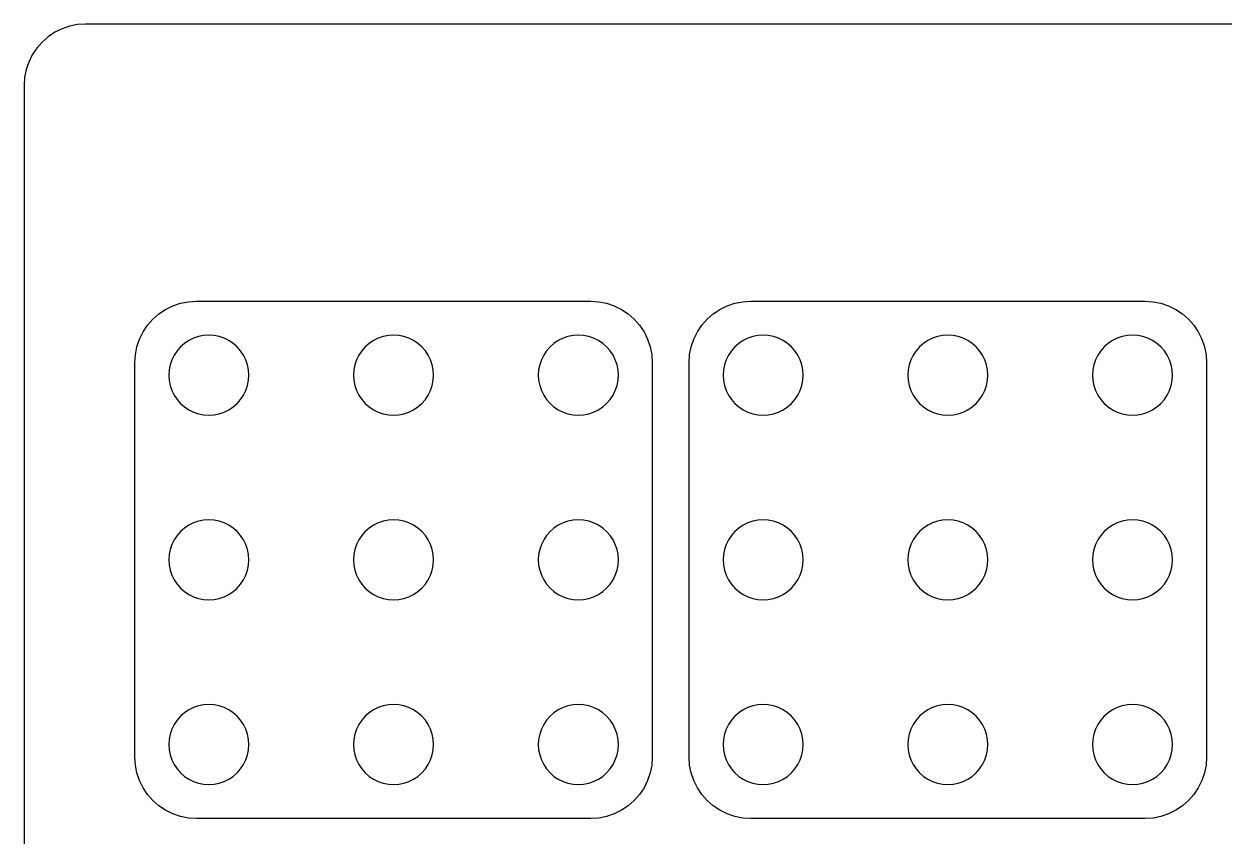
# Model space of a CAD drawing. Header units: metres. Extents: x -105 to 105, y -149 to 149.
# Drawn here: x -105 to -7.5, y 82.5 to 148.5 of the extents above; entities that cross this region are included whole.
import ezdxf

# ---------------------------------------------------------------- set-up
doc = ezdxf.new("R2010")
doc.units = ezdxf.units.M

msp = doc.modelspace()

# ---------------------------------------------------------------- linework, layer by layer
for p, q in [((-101.299, 148.335), (-101.918, 148.124)), ((-100.658, 148.462), (-101.299, 148.335)), ((-100.005, 148.505), (-100.658, 148.462)), ((100.005, 148.505), (-100.005, 148.505)), ((-103.049, 147.472), (-103.541, 147.041)), ((-102.505, 147.835), (-103.049, 147.472)), ((-101.918, 148.124), (-102.505, 147.835)), ((-103.972, 146.549), (-104.335, 146.005)), ((-103.541, 147.041), (-103.972, 146.549)), ((-104.624, 145.418), (-104.835, 144.799)), ((-104.335, 146.005), (-104.624, 145.418)), ((-104.835, 144.799), (-104.962, 144.158)), ((-104.962, 144.158), (-105.005, 143.505)), ((-105.005, 143.505), (-105.005, -143.505)), ((-92.9184, 125.624), (-92.2991, 125.835)), ((-92.2991, 125.835), (-91.6576, 125.962)), ((-91.6576, 125.962), (-91.005, 126.005)), ((-91.005, 126.005), (-58.995, 126.005)), ((-58.995, 126.005), (-58.3424, 125.962)), ((-58.3424, 125.962), (-57.7009, 125.835)), ((-57.7009, 125.835), (-57.0816, 125.624)), ((-47.9184, 125.624), (-47.2991, 125.835)), ((-47.2991, 125.835), (-46.6576, 125.962)), ((-46.6576, 125.962), (-46.005, 126.005)), ((-46.005, 126.005), (-13.995, 126.005)), ((-13.995, 126.005), (-13.3424, 125.962)), ((-13.3424, 125.962), (-12.7009, 125.835)), ((-12.7009, 125.835), (-12.0816, 125.624)), ((-94.5405, 124.541), (-94.0488, 124.972)), ((-94.0488, 124.972), (-93.505, 125.335)), ((-93.505, 125.335), (-92.9184, 125.624)), ((-57.0816, 125.624), (-56.495, 125.335)), ((-56.495, 125.335), (-55.9512, 124.972)), ((-55.9512, 124.972), (-55.4595, 124.541)), ((-49.5405, 124.541), (-49.0488, 124.972)), ((-49.0488, 124.972), (-48.505, 125.335)), ((-48.505, 125.335), (-47.9184, 125.624)), ((-12.0816, 125.624), (-11.495, 125.335)), ((-11.495, 125.335), (-10.9512, 124.972)), ((-10.9512, 124.972), (-10.4595, 124.541)), ((-95.3351, 123.505), (-94.9718, 124.049)), ((-94.9718, 124.049), (-94.5405, 124.541)), ((-55.4595, 124.541), (-55.0282, 124.049)), ((-55.0282, 124.049), (-54.6649, 123.505)), ((-50.3351, 123.505), (-49.9718, 124.049)), ((-49.9718, 124.049), (-49.5405, 124.541)), ((-10.4595, 124.541), (-10.0282, 124.049)), ((-10.0282, 124.049), (-9.66489, 123.505)), ((-95.8346, 122.299), (-95.6244, 122.918)), ((-95.6244, 122.918), (-95.3351, 123.505)), ((-91.2437, 123.003), (-91.625, 122.815)), ((-90.8412, 123.139), (-91.2437, 123.003)), ((-90.4242, 123.222), (-90.8412, 123.139)), ((-90, 123.25), (-90.4242, 123.222)), ((-89.5758, 123.222), (-90, 123.25)), ((-89.1588, 123.139), (-89.5758, 123.222)), ((-88.7563, 123.003), (-89.1588, 123.139)), ((-88.375, 122.815), (-88.7563, 123.003)), ((-76.2437, 123.003), (-76.625, 122.815)), ((-75.8412, 123.139), (-76.2437, 123.003)), ((-75.4242, 123.222), (-75.8412, 123.139)), ((-75, 123.25), (-75.4242, 123.222)), ((-74.5758, 123.222), (-75, 123.25)), ((-74.1588, 123.139), (-74.5758, 123.222)), ((-73.7563, 123.003), (-74.1588, 123.139)), ((-73.375, 122.815), (-73.7563, 123.003)), ((-61.2437, 123.003), (-61.625, 122.815)), ((-60.8412, 123.139), (-61.2437, 123.003)), ((-60.4242, 123.222), (-60.8412, 123.139)), ((-60, 123.25), (-60.4242, 123.222)), ((-59.5758, 123.222), (-60, 123.25)), ((-59.1588, 123.139), (-59.5758, 123.222)), ((-58.7563, 123.003), (-59.1588, 123.139)), ((-58.375, 122.815), (-58.7563, 123.003)), ((-54.6649, 123.505), (-54.3756, 122.918)), ((-54.3756, 122.918), (-54.1654, 122.299)), ((-50.8346, 122.299), (-50.6244, 122.918)), ((-50.6244, 122.918), (-50.3351, 123.505)), ((-46.2437, 123.003), (-46.625, 122.815)), ((-45.8412, 123.139), (-46.2437, 123.003)), ((-45.4242, 123.222), (-45.8412, 123.139)), ((-45, 123.25), (-45.4242, 123.222)), ((-44.5758, 123.222), (-45, 123.25)), ((-44.1588, 123.139), (-44.5758, 123.222)), ((-43.7563, 123.003), (-44.1588, 123.139)), ((-43.375, 122.815), (-43.7563, 123.003)), ((-31.2437, 123.003), (-31.625, 122.815)), ((-30.8412, 123.139), (-31.2437, 123.003)), ((-30.4242, 123.222), (-30.8412, 123.139)), ((-30, 123.25), (-30.4242, 123.222)), ((-29.5758, 123.222), (-30, 123.25)), ((-29.1588, 123.139), (-29.5758, 123.222)), ((-28.7563, 123.003), (-29.1588, 123.139)), ((-28.375, 122.815), (-28.7563, 123.003)), ((-16.2437, 123.003), (-16.625, 122.815)), ((-15.8412, 123.139), (-16.2437, 123.003)), ((-15.4242, 123.222), (-15.8412, 123.139)), ((-15, 123.25), (-15.4242, 123.222)), ((-14.5758, 123.222), (-15, 123.25)), ((-14.1588, 123.139), (-14.5758, 123.222)), ((-13.7563, 123.003), (-14.1588, 123.139)), ((-13.375, 122.815), (-13.7563, 123.003)), ((-9.66489, 123.505), (-9.37561, 122.918)), ((-9.37561, 122.918), (-9.16537, 122.299)), ((-95.9622, 121.658), (-95.8346, 122.299)), ((-92.5784, 121.978), (-92.8146, 121.625)), ((-92.2981, 122.298), (-92.5784, 121.978)), ((-91.9785, 122.578), (-92.2981, 122.298)), ((-91.625, 122.815), (-91.9785, 122.578)), ((-88.0215, 122.578), (-88.375, 122.815)), ((-87.7019, 122.298), (-88.0215, 122.578)), ((-87.4216, 121.978), (-87.7019, 122.298)), ((-87.1854, 121.625), (-87.4216, 121.978)), ((-77.5784, 121.978), (-77.8146, 121.625)), ((-77.2981, 122.298), (-77.5784, 121.978)), ((-76.9785, 122.578), (-77.2981, 122.298)), ((-76.625, 122.815), (-76.9785, 122.578)), ((-73.0215, 122.578), (-73.375, 122.815)), ((-72.7019, 122.298), (-73.0215, 122.578)), ((-72.4216, 121.978), (-72.7019, 122.298)), ((-72.1854, 121.625), (-72.4216, 121.978)), ((-62.5784, 121.978), (-62.8146, 121.625)), ((-62.2981, 122.298), (-62.5784, 121.978)), ((-61.9785, 122.578), (-62.2981, 122.298)), ((-61.625, 122.815), (-61.9785, 122.578)), ((-58.0215, 122.578), (-58.375, 122.815)), ((-57.7019, 122.298), (-58.0215, 122.578)), ((-57.4216, 121.978), (-57.7019, 122.298)), ((-57.1854, 121.625), (-57.4216, 121.978)), ((-54.1654, 122.299), (-54.0378, 121.658)), ((-50.9622, 121.658), (-50.8346, 122.299)), ((-47.5784, 121.978), (-47.8146, 121.625)), ((-47.2981, 122.298), (-47.5784, 121.978)), ((-46.9785, 122.578), (-47.2981, 122.298)), ((-46.625, 122.815), (-46.9785, 122.578)), ((-43.0215, 122.578), (-43.375, 122.815)), ((-42.7019, 122.298), (-43.0215, 122.578)), ((-42.4216, 121.978), (-42.7019, 122.298)), ((-42.1854, 121.625), (-42.4216, 121.978)), ((-32.5784, 121.978), (-32.8146, 121.625)), ((-32.2981, 122.298), (-32.5784, 121.978)), ((-31.9785, 122.578), (-32.2981, 122.298)), ((-31.625, 122.815), (-31.9785, 122.578)), ((-28.0215, 122.578), (-28.375, 122.815)), ((-27.7019, 122.298), (-28.0215, 122.578)), ((-27.4216, 121.978), (-27.7019, 122.298)), ((-27.1854, 121.625), (-27.4216, 121.978)), ((-17.5784, 121.978), (-17.8146, 121.625)), ((-17.2981, 122.298), (-17.5784, 121.978)), ((-16.9785, 122.578), (-17.2981, 122.298)), ((-16.625, 122.815), (-16.9785, 122.578)), ((-13.0215, 122.578), (-13.375, 122.815)), ((-12.7019, 122.298), (-13.0215, 122.578)), ((-12.4216, 121.978), (-12.7019, 122.298)), ((-12.1854, 121.625), (-12.4216, 121.978)), ((-9.16537, 122.299), (-9.03778, 121.658)), ((-96.005, 121.005), (-95.9622, 121.658)), ((-96.005, 88.995), (-96.005, 121.005)), ((-93.0026, 121.244), (-93.1393, 120.841)), ((-92.8146, 121.625), (-93.0026, 121.244)), ((-86.9974, 121.244), (-87.1854, 121.625)), ((-86.8607, 120.841), (-86.9974, 121.244)), ((-78.0026, 121.244), (-78.1393, 120.841)), ((-77.8146, 121.625), (-78.0026, 121.244)), ((-71.9974, 121.244), (-72.1854, 121.625)), ((-71.8607, 120.841), (-71.9974, 121.244)), ((-63.0026, 121.244), (-63.1393, 120.841)), ((-62.8146, 121.625), (-63.0026, 121.244)), ((-56.9974, 121.244), (-57.1854, 121.625)), ((-56.8607, 120.841), (-56.9974, 121.244)), ((-54.0378, 121.658), (-53.995, 121.005)), ((-53.995, 121.005), (-53.995, 88.995)), ((-51.005, 121.005), (-50.9622, 121.658)), ((-51.005, 88.995), (-51.005, 121.005)), ((-48.0026, 121.244), (-48.1393, 120.841)), ((-47.8146, 121.625), (-48.0026, 121.244)), ((-41.9974, 121.244), (-42.1854, 121.625)), ((-41.8607, 120.841), (-41.9974, 121.244)), ((-33.0026, 121.244), (-33.1393, 120.841)), ((-32.8146, 121.625), (-33.0026, 121.244)), ((-26.9974, 121.244), (-27.1854, 121.625)), ((-26.8607, 120.841), (-26.9974, 121.244)), ((-18.0026, 121.244), (-18.1393, 120.841)), ((-17.8146, 121.625), (-18.0026, 121.244)), ((-11.9974, 121.244), (-12.1854, 121.625)), ((-11.8607, 120.841), (-11.9974, 121.244)), ((-9.03778, 121.658), (-8.99501, 121.005)), ((-8.99501, 121.005), (-8.99501, 88.995)), ((-93.2222, 120.424), (-93.25, 120)), ((-93.25, 120), (-93.2222, 119.576)), ((-93.1393, 120.841), (-93.2222, 120.424)), ((-86.7778, 120.424), (-86.8607, 120.841)), ((-86.75, 120), (-86.7778, 120.424)), ((-86.7778, 119.576), (-86.75, 120)), ((-78.2222, 120.424), (-78.25, 120)), ((-78.25, 120), (-78.2222, 119.576)), ((-78.1393, 120.841), (-78.2222, 120.424)), ((-71.7778, 120.424), (-71.8607, 120.841)), ((-71.75, 120), (-71.7778, 120.424)), ((-71.7778, 119.576), (-71.75, 120)), ((-63.2222, 120.424), (-63.25, 120)), ((-63.25, 120), (-63.2222, 119.576)), ((-63.1393, 120.841), (-63.2222, 120.424)), ((-56.7778, 120.424), (-56.8607, 120.841)), ((-56.75, 120), (-56.7778, 120.424)), ((-56.7778, 119.576), (-56.75, 120)), ((-48.2222, 120.424), (-48.25, 120)), ((-48.25, 120), (-48.2222, 119.576)), ((-48.1393, 120.841), (-48.2222, 120.424)), ((-41.7778, 120.424), (-41.8607, 120.841)), ((-41.75, 120), (-41.7778, 120.424)), ((-41.7778, 119.576), (-41.75, 120)), ((-33.2222, 120.424), (-33.25, 120)), ((-33.25, 120), (-33.2222, 119.576)), ((-33.1393, 120.841), (-33.2222, 120.424)), ((-26.7778, 120.424), (-26.8607, 120.841)), ((-26.75, 120), (-26.7778, 120.424)), ((-26.7778, 119.576), (-26.75, 120)), ((-18.2222, 120.424), (-18.25, 120)), ((-18.25, 120), (-18.2222, 119.576)), ((-18.1393, 120.841), (-18.2222, 120.424)), ((-11.7778, 120.424), (-11.8607, 120.841)), ((-11.75, 120), (-11.7778, 120.424)), ((-11.7778, 119.576), (-11.75, 120)), ((-93.2222, 119.576), (-93.1393, 119.159)), ((-93.1393, 119.159), (-93.0026, 118.756)), ((-86.9974, 118.756), (-86.8607, 119.159)), ((-86.8607, 119.159), (-86.7778, 119.576)), ((-78.2222, 119.576), (-78.1393, 119.159)), ((-78.1393, 119.159), (-78.0026, 118.756)), ((-71.9974, 118.756), (-71.8607, 119.159)), ((-71.8607, 119.159), (-71.7778, 119.576)), ((-63.2222, 119.576), (-63.1393, 119.159)), ((-63.1393, 119.159), (-63.0026, 118.756)), ((-56.9974, 118.756), (-56.8607, 119.159)), ((-56.8607, 119.159), (-56.7778, 119.576)), ((-48.2222, 119.576), (-48.1393, 119.159)), ((-48.1393, 119.159), (-48.0026, 118.756)), ((-41.9974, 118.756), (-41.8607, 119.159)), ((-41.8607, 119.159), (-41.7778, 119.576)), ((-33.2222, 119.576), (-33.1393, 119.159)), ((-33.1393, 119.159), (-33.0026, 118.756)), ((-26.9974, 118.756), (-26.8607, 119.159)), ((-26.8607, 119.159), (-26.7778, 119.576)), ((-18.2222, 119.576), (-18.1393, 119.159)), ((-18.1393, 119.159), (-18.0026, 118.756)), ((-11.9974, 118.756), (-11.8607, 119.159)), ((-11.8607, 119.159), (-11.7778, 119.576)), ((-93.0026, 118.756), (-92.8146, 118.375)), ((-92.8146, 118.375), (-92.5784, 118.022)), ((-92.5784, 118.022), (-92.2981, 117.702)), ((-87.7019, 117.702), (-87.4216, 118.022)), ((-87.4216, 118.022), (-87.1854, 118.375)), ((-87.1854, 118.375), (-86.9974, 118.756)), ((-78.0026, 118.756), (-77.8146, 118.375)), ((-77.8146, 118.375), (-77.5784, 118.022)), ((-77.5784, 118.022), (-77.2981, 117.702)), ((-72.7019, 117.702), (-72.4216, 118.022)), ((-72.4216, 118.022), (-72.1854, 118.375)), ((-72.1854, 118.375), (-71.9974, 118.756)), ((-63.0026, 118.756), (-62.8146, 118.375)), ((-62.8146, 118.375), (-62.5784, 118.022)), ((-62.5784, 118.022), (-62.2981, 117.702)), ((-57.7019, 117.702), (-57.4216, 118.022)), ((-57.4216, 118.022), (-57.1854, 118.375)), ((-57.1854, 118.375), (-56.9974, 118.756)), ((-48.0026, 118.756), (-47.8146, 118.375)), ((-47.8146, 118.375), (-47.5784, 118.022)), ((-47.5784, 118.022), (-47.2981, 117.702)), ((-42.7019, 117.702), (-42.4216, 118.022)), ((-42.4216, 118.022), (-42.1854, 118.375)), ((-42.1854, 118.375), (-41.9974, 118.756)), ((-33.0026, 118.756), (-32.8146, 118.375)), ((-32.8146, 118.375), (-32.5784, 118.022)), ((-32.5784, 118.022), (-32.2981, 117.702)), ((-27.7019, 117.702), (-27.4216, 118.022)), ((-27.4216, 118.022), (-27.1854, 118.375)), ((-27.1854, 118.375), (-26.9974, 118.756)), ((-18.0026, 118.756), (-17.8146, 118.375)), ((-17.8146, 118.375), (-17.5784, 118.022)), ((-17.5784, 118.022), (-17.2981, 117.702)), ((-12.7019, 117.702), (-12.4216, 118.022)), ((-12.4216, 118.022), (-12.1854, 118.375)), ((-12.1854, 118.375), (-11.9974, 118.756)), ((-92.2981, 117.702), (-91.9785, 117.422)), ((-91.9785, 117.422), (-91.625, 117.185)), ((-91.625, 117.185), (-91.2437, 116.997)), ((-88.7563, 116.997), (-88.375, 117.185)), ((-88.375, 117.185), (-88.0215, 117.422)), ((-88.0215, 117.422), (-87.7019, 117.702)), ((-77.2981, 117.702), (-76.9785, 117.422)), ((-76.9785, 117.422), (-76.625, 117.185)), ((-76.625, 117.185), (-76.2437, 116.997)), ((-73.7563, 116.997), (-73.375, 117.185)), ((-73.375, 117.185), (-73.0215, 117.422)), ((-73.0215, 117.422), (-72.7019, 117.702)), ((-62.2981, 117.702), (-61.9785, 117.422)), ((-61.9785, 117.422), (-61.625, 117.185)), ((-61.625, 117.185), (-61.2437, 116.997)), ((-58.7563, 116.997), (-58.375, 117.185)), ((-58.375, 117.185), (-58.0215, 117.422)), ((-58.0215, 117.422), (-57.7019, 117.702)), ((-47.2981, 117.702), (-46.9785, 117.422)), ((-46.9785, 117.422), (-46.625, 117.185)), ((-46.625, 117.185), (-46.2437, 116.997)), ((-43.7563, 116.997), (-43.375, 117.185)), ((-43.375, 117.185), (-43.0215, 117.422)), ((-43.0215, 117.422), (-42.7019, 117.702)), ((-32.2981, 117.702), (-31.9785, 117.422)), ((-31.9785, 117.422), (-31.625, 117.185)), ((-31.625, 117.185), (-31.2437, 116.997)), ((-28.7563, 116.997), (-28.375, 117.185)), ((-28.375, 117.185), (-28.0215, 117.422)), ((-28.0215, 117.422), (-27.7019, 117.702)), ((-17.2981, 117.702), (-16.9785, 117.422)), ((-16.9785, 117.422), (-16.625, 117.185)), ((-16.625, 117.185), (-16.2437, 116.997)), ((-13.7563, 116.997), (-13.375, 117.185)), ((-13.375, 117.185), (-13.0215, 117.422)), ((-13.0215, 117.422), (-12.7019, 117.702)), ((-91.2437, 116.997), (-90.8412, 116.861)), ((-90.8412, 116.861), (-90.4242, 116.778)), ((-90.4242, 116.778), (-90, 116.75)), ((-90, 116.75), (-89.5758, 116.778)), ((-89.5758, 116.778), (-89.1588, 116.861)), ((-89.1588, 116.861), (-88.7563, 116.997)), ((-76.2437, 116.997), (-75.8412, 116.861)), ((-75.8412, 116.861), (-75.4242, 116.778)), ((-75.4242, 116.778), (-75, 116.75)), ((-75, 116.75), (-74.5758, 116.778)), ((-74.5758, 116.778), (-74.1588, 116.861)), ((-74.1588, 116.861), (-73.7563, 116.997)), ((-61.2437, 116.997), (-60.8412, 116.861)), ((-60.8412, 116.861), (-60.4242, 116.778)), ((-60.4242, 116.778), (-60, 116.75)), ((-60, 116.75), (-59.5758, 116.778)), ((-59.5758, 116.778), (-59.1588, 116.861)), ((-59.1588, 116.861), (-58.7563, 116.997)), ((-46.2437, 116.997), (-45.8412, 116.861)), ((-45.8412, 116.861), (-45.4242, 116.778)), ((-45.4242, 116.778), (-45, 116.75)), ((-45, 116.75), (-44.5758, 116.778)), ((-44.5758, 116.778), (-44.1588, 116.861)), ((-44.1588, 116.861), (-43.7563, 116.997)), ((-31.2437, 116.997), (-30.8412, 116.861)), ((-30.8412, 116.861), (-30.4242, 116.778)), ((-30.4242, 116.778), (-30, 116.75)), ((-30, 116.75), (-29.5758, 116.778)), ((-29.5758, 116.778), (-29.1588, 116.861)), ((-29.1588, 116.861), (-28.7563, 116.997)), ((-16.2437, 116.997), (-15.8412, 116.861)), ((-15.8412, 116.861), (-15.4242, 116.778)), ((-15.4242, 116.778), (-15, 116.75)), ((-15, 116.75), (-14.5758, 116.778)), ((-14.5758, 116.778), (-14.1588, 116.861)), ((-14.1588, 116.861), (-13.7563, 116.997)), ((-90, 108.25), (-90.4242, 108.222)), ((-89.5758, 108.222), (-90, 108.25)), ((-75, 108.25), (-75.4242, 108.222)), ((-74.5758, 108.222), (-75, 108.25)), ((-60, 108.25), (-60.4242, 108.222)), ((-59.5758, 108.222), (-60, 108.25)), ((-45, 108.25), (-45.4242, 108.222)), ((-44.5758, 108.222), (-45, 108.25)), ((-30, 108.25), (-30.4242, 108.222)), ((-29.5758, 108.222), (-30, 108.25)), ((-15, 108.25), (-15.4242, 108.222)), ((-14.5758, 108.222), (-15, 108.25)), ((-92.2981, 107.298), (-92.5784, 106.978)), ((-91.9785, 107.578), (-92.2981, 107.298)), ((-91.625, 107.815), (-91.9785, 107.578)), ((-91.2437, 108.003), (-91.625, 107.815)), ((-90.8412, 108.139), (-91.2437, 108.003)), ((-90.4242, 108.222), (-90.8412, 108.139)), ((-89.1588, 108.139), (-89.5758, 108.222)), ((-88.7563, 108.003), (-89.1588, 108.139)), ((-88.375, 107.815), (-88.7563, 108.003)), ((-88.0215, 107.578), (-88.375, 107.815)), ((-87.7019, 107.298), (-88.0215, 107.578)), ((-87.4216, 106.978), (-87.7019, 107.298)), ((-77.2981, 107.298), (-77.5784, 106.978)), ((-76.9785, 107.578), (-77.2981, 107.298)), ((-76.625, 107.815), (-76.9785, 107.578)), ((-76.2437, 108.003), (-76.625, 107.815)), ((-75.8412, 108.139), (-76.2437, 108.003)), ((-75.4242, 108.222), (-75.8412, 108.139)), ((-74.1588, 108.139), (-74.5758, 108.222)), ((-73.7563, 108.003), (-74.1588, 108.139)), ((-73.375, 107.815), (-73.7563, 108.003)), ((-73.0215, 107.578), (-73.375, 107.815)), ((-72.7019, 107.298), (-73.0215, 107.578)), ((-72.4216, 106.978), (-72.7019, 107.298)), ((-62.2981, 107.298), (-62.5784, 106.978)), ((-61.9785, 107.578), (-62.2981, 107.298)), ((-61.625, 107.815), (-61.9785, 107.578)), ((-61.2437, 108.003), (-61.625, 107.815)), ((-60.8412, 108.139), (-61.2437, 108.003)), ((-60.4242, 108.222), (-60.8412, 108.139)), ((-59.1588, 108.139), (-59.5758, 108.222)), ((-58.7563, 108.003), (-59.1588, 108.139)), ((-58.375, 107.815), (-58.7563, 108.003)), ((-58.0215, 107.578), (-58.375, 107.815)), ((-57.7019, 107.298), (-58.0215, 107.578)), ((-57.4216, 106.978), (-57.7019, 107.298)), ((-47.2981, 107.298), (-47.5784, 106.978)), ((-46.9785, 107.578), (-47.2981, 107.298)), ((-46.625, 107.815), (-46.9785, 107.578)), ((-46.2437, 108.003), (-46.625, 107.815)), ((-45.8412, 108.139), (-46.2437, 108.003)), ((-45.4242, 108.222), (-45.8412, 108.139)), ((-44.1588, 108.139), (-44.5758, 108.222)), ((-43.7563, 108.003), (-44.1588, 108.139)), ((-43.375, 107.815), (-43.7563, 108.003)), ((-43.0215, 107.578), (-43.375, 107.815)), ((-42.7019, 107.298), (-43.0215, 107.578)), ((-42.4216, 106.978), (-42.7019, 107.298)), ((-32.2981, 107.298), (-32.5784, 106.978)), ((-31.9785, 107.578), (-32.2981, 107.298)), ((-31.625, 107.815), (-31.9785, 107.578)), ((-31.2437, 108.003), (-31.625, 107.815)), ((-30.8412, 108.139), (-31.2437, 108.003)), ((-30.4242, 108.222), (-30.8412, 108.139)), ((-29.1588, 108.139), (-29.5758, 108.222)), ((-28.7563, 108.003), (-29.1588, 108.139)), ((-28.375, 107.815), (-28.7563, 108.003)), ((-28.0215, 107.578), (-28.375, 107.815)), ((-27.7019, 107.298), (-28.0215, 107.578)), ((-27.4216, 106.978), (-27.7019, 107.298)), ((-17.2981, 107.298), (-17.5784, 106.978)), ((-16.9785, 107.578), (-17.2981, 107.298)), ((-16.625, 107.815), (-16.9785, 107.578)), ((-16.2437, 108.003), (-16.625, 107.815)), ((-15.8412, 108.139), (-16.2437, 108.003)), ((-15.4242, 108.222), (-15.8412, 108.139)), ((-14.1588, 108.139), (-14.5758, 108.222)), ((-13.7563, 108.003), (-14.1588, 108.139)), ((-13.375, 107.815), (-13.7563, 108.003)), ((-13.0215, 107.578), (-13.375, 107.815)), ((-12.7019, 107.298), (-13.0215, 107.578)), ((-12.4216, 106.978), (-12.7019, 107.298)), ((-92.8146, 106.625), (-93.0026, 106.244)), ((-92.5784, 106.978), (-92.8146, 106.625)), ((-87.1854, 106.625), (-87.4216, 106.978)), ((-86.9974, 106.244), (-87.1854, 106.625)), ((-77.8146, 106.625), (-78.0026, 106.244)), ((-77.5784, 106.978), (-77.8146, 106.625)), ((-72.1854, 106.625), (-72.4216, 106.978)), ((-71.9974, 106.244), (-72.1854, 106.625)), ((-62.8146, 106.625), (-63.0026, 106.244)), ((-62.5784, 106.978), (-62.8146, 106.625)), ((-57.1854, 106.625), (-57.4216, 106.978)), ((-56.9974, 106.244), (-57.1854, 106.625)), ((-47.8146, 106.625), (-48.0026, 106.244)), ((-47.5784, 106.978), (-47.8146, 106.625)), ((-42.1854, 106.625), (-42.4216, 106.978)), ((-41.9974, 106.244), (-42.1854, 106.625)), ((-32.8146, 106.625), (-33.0026, 106.244)), ((-32.5784, 106.978), (-32.8146, 106.625)), ((-27.1854, 106.625), (-27.4216, 106.978)), ((-26.9974, 106.244), (-27.1854, 106.625)), ((-17.8146, 106.625), (-18.0026, 106.244)), ((-17.5784, 106.978), (-17.8146, 106.625)), ((-12.1854, 106.625), (-12.4216, 106.978)), ((-11.9974, 106.244), (-12.1854, 106.625)), ((-93.2222, 105.424), (-93.25, 105)), ((-93.1393, 105.841), (-93.2222, 105.424)), ((-93.0026, 106.244), (-93.1393, 105.841)), ((-86.8607, 105.841), (-86.9974, 106.244)), ((-86.7778, 105.424), (-86.8607, 105.841)), ((-86.75, 105), (-86.7778, 105.424)), ((-78.2222, 105.424), (-78.25, 105)), ((-78.1393, 105.841), (-78.2222, 105.424)), ((-78.0026, 106.244), (-78.1393, 105.841)), ((-71.8607, 105.841), (-71.9974, 106.244)), ((-71.7778, 105.424), (-71.8607, 105.841)), ((-71.75, 105), (-71.7778, 105.424)), ((-63.2222, 105.424), (-63.25, 105)), ((-63.1393, 105.841), (-63.2222, 105.424)), ((-63.0026, 106.244), (-63.1393, 105.841)), ((-56.8607, 105.841), (-56.9974, 106.244)), ((-56.7778, 105.424), (-56.8607, 105.841)), ((-56.75, 105), (-56.7778, 105.424)), ((-48.2222, 105.424), (-48.25, 105)), ((-48.1393, 105.841), (-48.2222, 105.424)), ((-48.0026, 106.244), (-48.1393, 105.841)), ((-41.8607, 105.841), (-41.9974, 106.244)), ((-41.7778, 105.424), (-41.8607, 105.841)), ((-41.75, 105), (-41.7778, 105.424)), ((-33.2222, 105.424), (-33.25, 105)), ((-33.1393, 105.841), (-33.2222, 105.424)), ((-33.0026, 106.244), (-33.1393, 105.841)), ((-26.8607, 105.841), (-26.9974, 106.244)), ((-26.7778, 105.424), (-26.8607, 105.841)), ((-26.75, 105), (-26.7778, 105.424)), ((-18.2222, 105.424), (-18.25, 105)), ((-18.1393, 105.841), (-18.2222, 105.424)), ((-18.0026, 106.244), (-18.1393, 105.841)), ((-11.8607, 105.841), (-11.9974, 106.244)), ((-11.7778, 105.424), (-11.8607, 105.841)), ((-11.75, 105), (-11.7778, 105.424)), ((-93.25, 105), (-93.2222, 104.576)), ((-93.2222, 104.576), (-93.1393, 104.159)), ((-86.8607, 104.159), (-86.7778, 104.576)), ((-86.7778, 104.576), (-86.75, 105)), ((-78.25, 105), (-78.2222, 104.576)), ((-78.2222, 104.576), (-78.1393, 104.159)), ((-71.8607, 104.159), (-71.7778, 104.576)), ((-71.7778, 104.576), (-71.75, 105)), ((-63.25, 105), (-63.2222, 104.576)), ((-63.2222, 104.576), (-63.1393, 104.159)), ((-56.8607, 104.159), (-56.7778, 104.576)), ((-56.7778, 104.576), (-56.75, 105)), ((-48.25, 105), (-48.2222, 104.576)), ((-48.2222, 104.576), (-48.1393, 104.159)), ((-41.8607, 104.159), (-41.7778, 104.576)), ((-41.7778, 104.576), (-41.75, 105)), ((-33.25, 105), (-33.2222, 104.576)), ((-33.2222, 104.576), (-33.1393, 104.159)), ((-26.8607, 104.159), (-26.7778, 104.576)), ((-26.7778, 104.576), (-26.75, 105)), ((-18.25, 105), (-18.2222, 104.576)), ((-18.2222, 104.576), (-18.1393, 104.159)), ((-11.8607, 104.159), (-11.7778, 104.576)), ((-11.7778, 104.576), (-11.75, 105)), ((-93.1393, 104.159), (-93.0026, 103.756)), ((-93.0026, 103.756), (-92.8146, 103.375)), ((-92.8146, 103.375), (-92.5784, 103.022)), ((-87.4216, 103.022), (-87.1854, 103.375)), ((-87.1854, 103.375), (-86.9974, 103.756)), ((-86.9974, 103.756), (-86.8607, 104.159)), ((-78.1393, 104.159), (-78.0026, 103.756)), ((-78.0026, 103.756), (-77.8146, 103.375)), ((-77.8146, 103.375), (-77.5784, 103.022)), ((-72.4216, 103.022), (-72.1854, 103.375)), ((-72.1854, 103.375), (-71.9974, 103.756)), ((-71.9974, 103.756), (-71.8607, 104.159)), ((-63.1393, 104.159), (-63.0026, 103.756)), ((-63.0026, 103.756), (-62.8146, 103.375)), ((-62.8146, 103.375), (-62.5784, 103.022)), ((-57.4216, 103.022), (-57.1854, 103.375)), ((-57.1854, 103.375), (-56.9974, 103.756)), ((-56.9974, 103.756), (-56.8607, 104.159)), ((-48.1393, 104.159), (-48.0026, 103.756)), ((-48.0026, 103.756), (-47.8146, 103.375)), ((-47.8146, 103.375), (-47.5784, 103.022)), ((-42.4216, 103.022), (-42.1854, 103.375)), ((-42.1854, 103.375), (-41.9974, 103.756)), ((-41.9974, 103.756), (-41.8607, 104.159)), ((-33.1393, 104.159), (-33.0026, 103.756)), ((-33.0026, 103.756), (-32.8146, 103.375)), ((-32.8146, 103.375), (-32.5784, 103.022)), ((-27.4216, 103.022), (-27.1854, 103.375)), ((-27.1854, 103.375), (-26.9974, 103.756)), ((-26.9974, 103.756), (-26.8607, 104.159)), ((-18.1393, 104.159), (-18.0026, 103.756)), ((-18.0026, 103.756), (-17.8146, 103.375)), ((-17.8146, 103.375), (-17.5784, 103.022)), ((-12.4216, 103.022), (-12.1854, 103.375)), ((-12.1854, 103.375), (-11.9974, 103.756)), ((-11.9974, 103.756), (-11.8607, 104.159)), ((-92.5784, 103.022), (-92.2981, 102.702)), ((-92.2981, 102.702), (-91.9785, 102.422)), ((-91.9785, 102.422), (-91.625, 102.185)), ((-88.375, 102.185), (-88.0215, 102.422)), ((-88.0215, 102.422), (-87.7019, 102.702)), ((-87.7019, 102.702), (-87.4216, 103.022)), ((-77.5784, 103.022), (-77.2981, 102.702)), ((-77.2981, 102.702), (-76.9785, 102.422)), ((-76.9785, 102.422), (-76.625, 102.185)), ((-73.375, 102.185), (-73.0215, 102.422)), ((-73.0215, 102.422), (-72.7019, 102.702)), ((-72.7019, 102.702), (-72.4216, 103.022)), ((-62.5784, 103.022), (-62.2981, 102.702)), ((-62.2981, 102.702), (-61.9785, 102.422)), ((-61.9785, 102.422), (-61.625, 102.185)), ((-58.375, 102.185), (-58.0215, 102.422)), ((-58.0215, 102.422), (-57.7019, 102.702)), ((-57.7019, 102.702), (-57.4216, 103.022)), ((-47.5784, 103.022), (-47.2981, 102.702)), ((-47.2981, 102.702), (-46.9785, 102.422)), ((-46.9785, 102.422), (-46.625, 102.185)), ((-43.375, 102.185), (-43.0215, 102.422)), ((-43.0215, 102.422), (-42.7019, 102.702)), ((-42.7019, 102.702), (-42.4216, 103.022)), ((-32.5784, 103.022), (-32.2981, 102.702)), ((-32.2981, 102.702), (-31.9785, 102.422)), ((-31.9785, 102.422), (-31.625, 102.185)), ((-28.375, 102.185), (-28.0215, 102.422)), ((-28.0215, 102.422), (-27.7019, 102.702)), ((-27.7019, 102.702), (-27.4216, 103.022)), ((-17.5784, 103.022), (-17.2981, 102.702)), ((-17.2981, 102.702), (-16.9785, 102.422)), ((-16.9785, 102.422), (-16.625, 102.185)), ((-13.375, 102.185), (-13.0215, 102.422)), ((-13.0215, 102.422), (-12.7019, 102.702)), ((-12.7019, 102.702), (-12.4216, 103.022)), ((-91.625, 102.185), (-91.2437, 101.997)), ((-91.2437, 101.997), (-90.8412, 101.861)), ((-90.8412, 101.861), (-90.4242, 101.778)), ((-90.4242, 101.778), (-90, 101.75)), ((-90, 101.75), (-89.5758, 101.778)), ((-89.5758, 101.778), (-89.1588, 101.861)), ((-89.1588, 101.861), (-88.7563, 101.997)), ((-88.7563, 101.997), (-88.375, 102.185)), ((-76.625, 102.185), (-76.2437, 101.997)), ((-76.2437, 101.997), (-75.8412, 101.861)), ((-75.8412, 101.861), (-75.4242, 101.778)), ((-75.4242, 101.778), (-75, 101.75)), ((-75, 101.75), (-74.5758, 101.778)), ((-74.5758, 101.778), (-74.1588, 101.861)), ((-74.1588, 101.861), (-73.7563, 101.997)), ((-73.7563, 101.997), (-73.375, 102.185)), ((-61.625, 102.185), (-61.2437, 101.997)), ((-61.2437, 101.997), (-60.8412, 101.861)), ((-60.8412, 101.861), (-60.4242, 101.778)), ((-60.4242, 101.778), (-60, 101.75)), ((-60, 101.75), (-59.5758, 101.778)), ((-59.5758, 101.778), (-59.1588, 101.861)), ((-59.1588, 101.861), (-58.7563, 101.997)), ((-58.7563, 101.997), (-58.375, 102.185)), ((-46.625, 102.185), (-46.2437, 101.997)), ((-46.2437, 101.997), (-45.8412, 101.861)), ((-45.8412, 101.861), (-45.4242, 101.778)), ((-45.4242, 101.778), (-45, 101.75)), ((-45, 101.75), (-44.5758, 101.778)), ((-44.5758, 101.778), (-44.1588, 101.861)), ((-44.1588, 101.861), (-43.7563, 101.997)), ((-43.7563, 101.997), (-43.375, 102.185)), ((-31.625, 102.185), (-31.2437, 101.997)), ((-31.2437, 101.997), (-30.8412, 101.861)), ((-30.8412, 101.861), (-30.4242, 101.778)), ((-30.4242, 101.778), (-30, 101.75)), ((-30, 101.75), (-29.5758, 101.778)), ((-29.5758, 101.778), (-29.1588, 101.861)), ((-29.1588, 101.861), (-28.7563, 101.997)), ((-28.7563, 101.997), (-28.375, 102.185)), ((-16.625, 102.185), (-16.2437, 101.997)), ((-16.2437, 101.997), (-15.8412, 101.861)), ((-15.8412, 101.861), (-15.4242, 101.778)), ((-15.4242, 101.778), (-15, 101.75)), ((-15, 101.75), (-14.5758, 101.778)), ((-14.5758, 101.778), (-14.1588, 101.861)), ((-14.1588, 101.861), (-13.7563, 101.997)), ((-13.7563, 101.997), (-13.375, 102.185)), ((-91.625, 92.8146), (-91.9785, 92.5784)), ((-91.2437, 93.0026), (-91.625, 92.8146)), ((-90.8412, 93.1393), (-91.2437, 93.0026)), ((-90.4242, 93.2222), (-90.8412, 93.1393)), ((-90, 93.25), (-90.4242, 93.2222)), ((-89.5758, 93.2222), (-90, 93.25)), ((-89.1588, 93.1393), (-89.5758, 93.2222)), ((-88.7563, 93.0026), (-89.1588, 93.1393)), ((-88.375, 92.8146), (-88.7563, 93.0026)), ((-88.0215, 92.5784), (-88.375, 92.8146)), ((-76.625, 92.8146), (-76.9785, 92.5784)), ((-76.2437, 93.0026), (-76.625, 92.8146)), ((-75.8412, 93.1393), (-76.2437, 93.0026)), ((-75.4242, 93.2222), (-75.8412, 93.1393)), ((-75, 93.25), (-75.4242, 93.2222)), ((-74.5758, 93.2222), (-75, 93.25)), ((-74.1588, 93.1393), (-74.5758, 93.2222)), ((-73.7563, 93.0026), (-74.1588, 93.1393)), ((-73.375, 92.8146), (-73.7563, 93.0026)), ((-73.0215, 92.5784), (-73.375, 92.8146)), ((-61.625, 92.8146), (-61.9785, 92.5784)), ((-61.2437, 93.0026), (-61.625, 92.8146)), ((-60.8412, 93.1393), (-61.2437, 93.0026)), ((-60.4242, 93.2222), (-60.8412, 93.1393)), ((-60, 93.25), (-60.4242, 93.2222)), ((-59.5758, 93.2222), (-60, 93.25)), ((-59.1588, 93.1393), (-59.5758, 93.2222)), ((-58.7563, 93.0026), (-59.1588, 93.1393)), ((-58.375, 92.8146), (-58.7563, 93.0026)), ((-58.0215, 92.5784), (-58.375, 92.8146)), ((-46.625, 92.8146), (-46.9785, 92.5784)), ((-46.2437, 93.0026), (-46.625, 92.8146)), ((-45.8412, 93.1393), (-46.2437, 93.0026)), ((-45.4242, 93.2222), (-45.8412, 93.1393)), ((-45, 93.25), (-45.4242, 93.2222)), ((-44.5758, 93.2222), (-45, 93.25)), ((-44.1588, 93.1393), (-44.5758, 93.2222)), ((-43.7563, 93.0026), (-44.1588, 93.1393)), ((-43.375, 92.8146), (-43.7563, 93.0026)), ((-43.0215, 92.5784), (-43.375, 92.8146)), ((-31.625, 92.8146), (-31.9785, 92.5784)), ((-31.2437, 93.0026), (-31.625, 92.8146)), ((-30.8412, 93.1393), (-31.2437, 93.0026)), ((-30.4242, 93.2222), (-30.8412, 93.1393)), ((-30, 93.25), (-30.4242, 93.2222)), ((-29.5758, 93.2222), (-30, 93.25)), ((-29.1588, 93.1393), (-29.5758, 93.2222)), ((-28.7563, 93.0026), (-29.1588, 93.1393)), ((-28.375, 92.8146), (-28.7563, 93.0026)), ((-28.0215, 92.5784), (-28.375, 92.8146)), ((-16.625, 92.8146), (-16.9785, 92.5784)), ((-16.2437, 93.0026), (-16.625, 92.8146)), ((-15.8412, 93.1393), (-16.2437, 93.0026)), ((-15.4242, 93.2222), (-15.8412, 93.1393)), ((-15, 93.25), (-15.4242, 93.2222)), ((-14.5758, 93.2222), (-15, 93.25)), ((-14.1588, 93.1393), (-14.5758, 93.2222)), ((-13.7563, 93.0026), (-14.1588, 93.1393)), ((-13.375, 92.8146), (-13.7563, 93.0026)), ((-13.0215, 92.5784), (-13.375, 92.8146)), ((-92.5784, 91.9785), (-92.8146, 91.625)), ((-92.2981, 92.2981), (-92.5784, 91.9785)), ((-91.9785, 92.5784), (-92.2981, 92.2981)), ((-87.7019, 92.2981), (-88.0215, 92.5784)), ((-87.4216, 91.9785), (-87.7019, 92.2981)), ((-87.1854, 91.625), (-87.4216, 91.9785)), ((-77.5784, 91.9785), (-77.8146, 91.625)), ((-77.2981, 92.2981), (-77.5784, 91.9785)), ((-76.9785, 92.5784), (-77.2981, 92.2981)), ((-72.7019, 92.2981), (-73.0215, 92.5784)), ((-72.4216, 91.9785), (-72.7019, 92.2981)), ((-72.1854, 91.625), (-72.4216, 91.9785)), ((-62.5784, 91.9785), (-62.8146, 91.625)), ((-62.2981, 92.2981), (-62.5784, 91.9785)), ((-61.9785, 92.5784), (-62.2981, 92.2981)), ((-57.7019, 92.2981), (-58.0215, 92.5784)), ((-57.4216, 91.9785), (-57.7019, 92.2981)), ((-57.1854, 91.625), (-57.4216, 91.9785)), ((-47.5784, 91.9785), (-47.8146, 91.625)), ((-47.2981, 92.2981), (-47.5784, 91.9785)), ((-46.9785, 92.5784), (-47.2981, 92.2981)), ((-42.7019, 92.2981), (-43.0215, 92.5784)), ((-42.4216, 91.9785), (-42.7019, 92.2981)), ((-42.1854, 91.625), (-42.4216, 91.9785)), ((-32.5784, 91.9785), (-32.8146, 91.625)), ((-32.2981, 92.2981), (-32.5784, 91.9785)), ((-31.9785, 92.5784), (-32.2981, 92.2981)), ((-27.7019, 92.2981), (-28.0215, 92.5784)), ((-27.4216, 91.9785), (-27.7019, 92.2981)), ((-27.1854, 91.625), (-27.4216, 91.9785)), ((-17.5784, 91.9785), (-17.8146, 91.625)), ((-17.2981, 92.2981), (-17.5784, 91.9785)), ((-16.9785, 92.5784), (-17.2981, 92.2981)), ((-12.7019, 92.2981), (-13.0215, 92.5784)), ((-12.4216, 91.9785), (-12.7019, 92.2981)), ((-12.1854, 91.625), (-12.4216, 91.9785)), ((-93.1393, 90.8412), (-93.2222, 90.4242)), ((-93.0026, 91.2437), (-93.1393, 90.8412)), ((-92.8146, 91.625), (-93.0026, 91.2437)), ((-86.9974, 91.2437), (-87.1854, 91.625)), ((-86.8607, 90.8412), (-86.9974, 91.2437)), ((-86.7778, 90.4242), (-86.8607, 90.8412)), ((-78.1393, 90.8412), (-78.2222, 90.4242)), ((-78.0026, 91.2437), (-78.1393, 90.8412)), ((-77.8146, 91.625), (-78.0026, 91.2437)), ((-71.9974, 91.2437), (-72.1854, 91.625)), ((-71.8607, 90.8412), (-71.9974, 91.2437)), ((-71.7778, 90.4242), (-71.8607, 90.8412)), ((-63.1393, 90.8412), (-63.2222, 90.4242)), ((-63.0026, 91.2437), (-63.1393, 90.8412)), ((-62.8146, 91.625), (-63.0026, 91.2437)), ((-56.9974, 91.2437), (-57.1854, 91.625)), ((-56.8607, 90.8412), (-56.9974, 91.2437)), ((-56.7778, 90.4242), (-56.8607, 90.8412)), ((-48.1393, 90.8412), (-48.2222, 90.4242)), ((-48.0026, 91.2437), (-48.1393, 90.8412)), ((-47.8146, 91.625), (-48.0026, 91.2437)), ((-41.9974, 91.2437), (-42.1854, 91.625)), ((-41.8607, 90.8412), (-41.9974, 91.2437)), ((-41.7778, 90.4242), (-41.8607, 90.8412)), ((-33.1393, 90.8412), (-33.2222, 90.4242)), ((-33.0026, 91.2437), (-33.1393, 90.8412)), ((-32.8146, 91.625), (-33.0026, 91.2437)), ((-26.9974, 91.2437), (-27.1854, 91.625)), ((-26.8607, 90.8412), (-26.9974, 91.2437)), ((-26.7778, 90.4242), (-26.8607, 90.8412)), ((-18.1393, 90.8412), (-18.2222, 90.4242)), ((-18.0026, 91.2437), (-18.1393, 90.8412)), ((-17.8146, 91.625), (-18.0026, 91.2437)), ((-11.9974, 91.2437), (-12.1854, 91.625)), ((-11.8607, 90.8412), (-11.9974, 91.2437)), ((-11.7778, 90.4242), (-11.8607, 90.8412)), ((-93.2222, 90.4242), (-93.25, 90)), ((-93.25, 90), (-93.2222, 89.5758)), ((-86.75, 90), (-86.7778, 90.4242)), ((-86.7778, 89.5758), (-86.75, 90)), ((-78.2222, 90.4242), (-78.25, 90)), ((-78.25, 90), (-78.2222, 89.5758)), ((-71.75, 90), (-71.7778, 90.4242)), ((-71.7778, 89.5758), (-71.75, 90)), ((-63.2222, 90.4242), (-63.25, 90)), ((-63.25, 90), (-63.2222, 89.5758)), ((-56.75, 90), (-56.7778, 90.4242)), ((-56.7778, 89.5758), (-56.75, 90)), ((-48.2222, 90.4242), (-48.25, 90)), ((-48.25, 90), (-48.2222, 89.5758)), ((-41.75, 90), (-41.7778, 90.4242)), ((-41.7778, 89.5758), (-41.75, 90)), ((-33.2222, 90.4242), (-33.25, 90)), ((-33.25, 90), (-33.2222, 89.5758)), ((-26.75, 90), (-26.7778, 90.4242)), ((-26.7778, 89.5758), (-26.75, 90)), ((-18.2222, 90.4242), (-18.25, 90)), ((-18.25, 90), (-18.2222, 89.5758)), ((-11.75, 90), (-11.7778, 90.4242)), ((-11.7778, 89.5758), (-11.75, 90)), ((-95.9622, 88.3424), (-96.005, 88.995)), ((-93.2222, 89.5758), (-93.1393, 89.1588)), ((-93.1393, 89.1588), (-93.0026, 88.7563)), ((-93.0026, 88.7563), (-92.8146, 88.375)), ((-87.1854, 88.375), (-86.9974, 88.7563)), ((-86.9974, 88.7563), (-86.8607, 89.1588)), ((-86.8607, 89.1588), (-86.7778, 89.5758)), ((-78.2222, 89.5758), (-78.1393, 89.1588)), ((-78.1393, 89.1588), (-78.0026, 88.7563)), ((-78.0026, 88.7563), (-77.8146, 88.375)), ((-72.1854, 88.375), (-71.9974, 88.7563)), ((-71.9974, 88.7563), (-71.8607, 89.1588)), ((-71.8607, 89.1588), (-71.7778, 89.5758)), ((-63.2222, 89.5758), (-63.1393, 89.1588)), ((-63.1393, 89.1588), (-63.0026, 88.7563)), ((-63.0026, 88.7563), (-62.8146, 88.375)), ((-57.1854, 88.375), (-56.9974, 88.7563)), ((-56.9974, 88.7563), (-56.8607, 89.1588)), ((-56.8607, 89.1588), (-56.7778, 89.5758)), ((-53.995, 88.995), (-54.0378, 88.3424)), ((-50.9622, 88.3424), (-51.005, 88.995)), ((-48.2222, 89.5758), (-48.1393, 89.1588)), ((-48.1393, 89.1588), (-48.0026, 88.7563)), ((-48.0026, 88.7563), (-47.8146, 88.375)), ((-42.1854, 88.375), (-41.9974, 88.7563)), ((-41.9974, 88.7563), (-41.8607, 89.1588)), ((-41.8607, 89.1588), (-41.7778, 89.5758)), ((-33.2222, 89.5758), (-33.1393, 89.1588)), ((-33.1393, 89.1588), (-33.0026, 88.7563)), ((-33.0026, 88.7563), (-32.8146, 88.375)), ((-27.1854, 88.375), (-26.9974, 88.7563)), ((-26.9974, 88.7563), (-26.8607, 89.1588)), ((-26.8607, 89.1588), (-26.7778, 89.5758)), ((-18.2222, 89.5758), (-18.1393, 89.1588)), ((-18.1393, 89.1588), (-18.0026, 88.7563)), ((-18.0026, 88.7563), (-17.8146, 88.375)), ((-12.1854, 88.375), (-11.9974, 88.7563)), ((-11.9974, 88.7563), (-11.8607, 89.1588)), ((-11.8607, 89.1588), (-11.7778, 89.5758)), ((-8.99501, 88.995), (-9.03778, 88.3424)), ((-95.8346, 87.7009), (-95.9622, 88.3424)), ((-92.8146, 88.375), (-92.5784, 88.0215)), ((-92.5784, 88.0215), (-92.2981, 87.7019)), ((-87.7019, 87.7019), (-87.4216, 88.0215)), ((-87.4216, 88.0215), (-87.1854, 88.375)), ((-77.8146, 88.375), (-77.5784, 88.0215)), ((-77.5784, 88.0215), (-77.2981, 87.7019)), ((-72.7019, 87.7019), (-72.4216, 88.0215)), ((-72.4216, 88.0215), (-72.1854, 88.375)), ((-62.8146, 88.375), (-62.5784, 88.0215)), ((-62.5784, 88.0215), (-62.2981, 87.7019)), ((-57.7019, 87.7019), (-57.4216, 88.0215)), ((-57.4216, 88.0215), (-57.1854, 88.375)), ((-54.0378, 88.3424), (-54.1654, 87.7009)), ((-50.8346, 87.7009), (-50.9622, 88.3424)), ((-47.8146, 88.375), (-47.5784, 88.0215)), ((-47.5784, 88.0215), (-47.2981, 87.7019)), ((-42.7019, 87.7019), (-42.4216, 88.0215)), ((-42.4216, 88.0215), (-42.1854, 88.375)), ((-32.8146, 88.375), (-32.5784, 88.0215)), ((-32.5784, 88.0215), (-32.2981, 87.7019)), ((-27.7019, 87.7019), (-27.4216, 88.0215)), ((-27.4216, 88.0215), (-27.1854, 88.375)), ((-17.8146, 88.375), (-17.5784, 88.0215)), ((-17.5784, 88.0215), (-17.2981, 87.7019)), ((-12.7019, 87.7019), (-12.4216, 88.0215)), ((-12.4216, 88.0215), (-12.1854, 88.375)), ((-9.03778, 88.3424), (-9.16537, 87.7009)), ((-95.6244, 87.0816), (-95.8346, 87.7009)), ((-95.3351, 86.495), (-95.6244, 87.0816)), ((-92.2981, 87.7019), (-91.9785, 87.4216)), ((-91.9785, 87.4216), (-91.625, 87.1854)), ((-91.625, 87.1854), (-91.2437, 86.9974)), ((-91.2437, 86.9974), (-90.8412, 86.8607)), ((-90.8412, 86.8607), (-90.4242, 86.7778)), ((-89.5758, 86.7778), (-89.1588, 86.8607)), ((-89.1588, 86.8607), (-88.7563, 86.9974)), ((-88.7563, 86.9974), (-88.375, 87.1854)), ((-88.375, 87.1854), (-88.0215, 87.4216)), ((-88.0215, 87.4216), (-87.7019, 87.7019)), ((-77.2981, 87.7019), (-76.9785, 87.4216)), ((-76.9785, 87.4216), (-76.625, 87.1854)), ((-76.625, 87.1854), (-76.2437, 86.9974)), ((-76.2437, 86.9974), (-75.8412, 86.8607)), ((-75.8412, 86.8607), (-75.4242, 86.7778)), ((-74.5758, 86.7778), (-74.1588, 86.8607)), ((-74.1588, 86.8607), (-73.7563, 86.9974)), ((-73.7563, 86.9974), (-73.375, 87.1854)), ((-73.375, 87.1854), (-73.0215, 87.4216)), ((-73.0215, 87.4216), (-72.7019, 87.7019)), ((-62.2981, 87.7019), (-61.9785, 87.4216)), ((-61.9785, 87.4216), (-61.625, 87.1854)), ((-61.625, 87.1854), (-61.2437, 86.9974)), ((-61.2437, 86.9974), (-60.8412, 86.8607)), ((-60.8412, 86.8607), (-60.4242, 86.7778)), ((-59.5758, 86.7778), (-59.1588, 86.8607)), ((-59.1588, 86.8607), (-58.7563, 86.9974)), ((-58.7563, 86.9974), (-58.375, 87.1854)), ((-58.375, 87.1854), (-58.0215, 87.4216)), ((-58.0215, 87.4216), (-57.7019, 87.7019)), ((-54.3756, 87.0816), (-54.6649, 86.495)), ((-54.1654, 87.7009), (-54.3756, 87.0816)), ((-50.6244, 87.0816), (-50.8346, 87.7009)), ((-50.3351, 86.495), (-50.6244, 87.0816)), ((-47.2981, 87.7019), (-46.9785, 87.4216)), ((-46.9785, 87.4216), (-46.625, 87.1854)), ((-46.625, 87.1854), (-46.2437, 86.9974)), ((-46.2437, 86.9974), (-45.8412, 86.8607)), ((-45.8412, 86.8607), (-45.4242, 86.7778)), ((-44.5758, 86.7778), (-44.1588, 86.8607)), ((-44.1588, 86.8607), (-43.7563, 86.9974)), ((-43.7563, 86.9974), (-43.375, 87.1854)), ((-43.375, 87.1854), (-43.0215, 87.4216)), ((-43.0215, 87.4216), (-42.7019, 87.7019)), ((-32.2981, 87.7019), (-31.9785, 87.4216)), ((-31.9785, 87.4216), (-31.625, 87.1854)), ((-31.625, 87.1854), (-31.2437, 86.9974)), ((-31.2437, 86.9974), (-30.8412, 86.8607)), ((-30.8412, 86.8607), (-30.4242, 86.7778)), ((-29.5758, 86.7778), (-29.1588, 86.8607)), ((-29.1588, 86.8607), (-28.7563, 86.9974)), ((-28.7563, 86.9974), (-28.375, 87.1854)), ((-28.375, 87.1854), (-28.0215, 87.4216)), ((-28.0215, 87.4216), (-27.7019, 87.7019)), ((-17.2981, 87.7019), (-16.9785, 87.4216)), ((-16.9785, 87.4216), (-16.625, 87.1854)), ((-16.625, 87.1854), (-16.2437, 86.9974)), ((-16.2437, 86.9974), (-15.8412, 86.8607)), ((-15.8412, 86.8607), (-15.4242, 86.7778)), ((-14.5758, 86.7778), (-14.1588, 86.8607)), ((-14.1588, 86.8607), (-13.7563, 86.9974)), ((-13.7563, 86.9974), (-13.375, 87.1854)), ((-13.375, 87.1854), (-13.0215, 87.4216)), ((-13.0215, 87.4216), (-12.7019, 87.7019)), ((-9.37561, 87.0816), (-9.66489, 86.495)), ((-9.16537, 87.7009), (-9.37561, 87.0816)), ((-94.9718, 85.9512), (-95.3351, 86.495)), ((-94.5405, 85.4595), (-94.9718, 85.9512)), ((-90.4242, 86.7778), (-90, 86.75)), ((-90, 86.75), (-89.5758, 86.7778)), ((-75.4242, 86.7778), (-75, 86.75)), ((-75, 86.75), (-74.5758, 86.7778)), ((-60.4242, 86.7778), (-60, 86.75)), ((-60, 86.75), (-59.5758, 86.7778)), ((-55.0282, 85.9512), (-55.4595, 85.4595)), ((-54.6649, 86.495), (-55.0282, 85.9512)), ((-49.9718, 85.9512), (-50.3351, 86.495)), ((-49.5405, 85.4595), (-49.9718, 85.9512)), ((-45.4242, 86.7778), (-45, 86.75)), ((-45, 86.75), (-44.5758, 86.7778)), ((-30.4242, 86.7778), (-30, 86.75)), ((-30, 86.75), (-29.5758, 86.7778)), ((-15.4242, 86.7778), (-15, 86.75)), ((-15, 86.75), (-14.5758, 86.7778)), ((-10.0282, 85.9512), (-10.4595, 85.4595)), ((-9.66489, 86.495), (-10.0282, 85.9512)), ((-94.0488, 85.0282), (-94.5405, 85.4595)), ((-93.505, 84.6649), (-94.0488, 85.0282)), ((-55.9512, 85.0282), (-56.495, 84.6649)), ((-55.4595, 85.4595), (-55.9512, 85.0282)), ((-49.0488, 85.0282), (-49.5405, 85.4595)), ((-48.505, 84.6649), (-49.0488, 85.0282)), ((-10.9512, 85.0282), (-11.495, 84.6649)), ((-10.4595, 85.4595), (-10.9512, 85.0282)), ((-92.9184, 84.3756), (-93.505, 84.6649)), ((-92.2991, 84.1654), (-92.9184, 84.3756)), ((-91.6576, 84.0378), (-92.2991, 84.1654)), ((-91.005, 83.995), (-91.6576, 84.0378)), ((-58.995, 83.995), (-91.005, 83.995)), ((-58.3424, 84.0378), (-58.995, 83.995)), ((-57.7009, 84.1654), (-58.3424, 84.0378)), ((-57.0816, 84.3756), (-57.7009, 84.1654)), ((-56.495, 84.6649), (-57.0816, 84.3756)), ((-47.9184, 84.3756), (-48.505, 84.6649)), ((-47.2991, 84.1654), (-47.9184, 84.3756)), ((-46.6576, 84.0378), (-47.2991, 84.1654)), ((-46.005, 83.995), (-46.6576, 84.0378)), ((-13.995, 83.995), (-46.005, 83.995)), ((-13.3424, 84.0378), (-13.995, 83.995)), ((-12.7009, 84.1654), (-13.3424, 84.0378)), ((-12.0816, 84.3756), (-12.7009, 84.1654)), ((-11.495, 84.6649), (-12.0816, 84.3756))]:
    msp.add_line(p, q)

doc.saveas('drawing.dxf')
